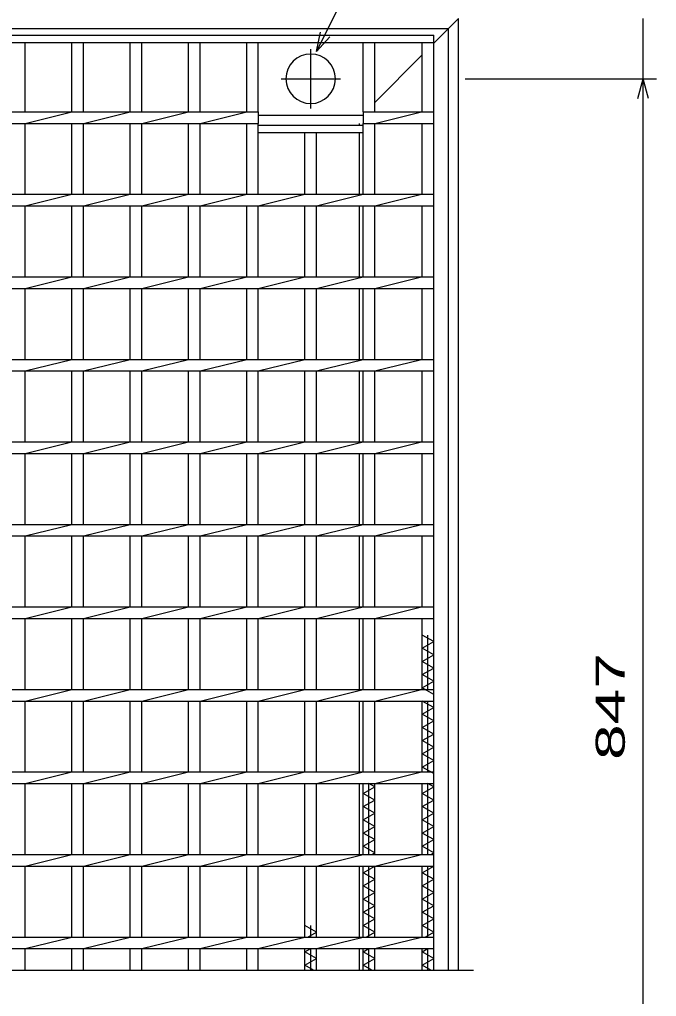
# Model space of a CAD drawing. Units: millimetres, scale not verified. Extents: x -1456 to 1385, y -1026 to 843.
# Drawn here: x -486 to -100, y -64 to 528 of the extents above; entities that cross this region are included whole.
import ezdxf
from ezdxf.enums import TextEntityAlignment as Align

# ---------------------------------------------------------------- set-up
doc = ezdxf.new("R2010")
doc.units = ezdxf.units.MM
doc.header["$LTSCALE"] = 8
doc.linetypes.add('CHAIN', pattern=[18.5, 12, -1.5, 3.5, -1.5])
doc.linetypes.add('DASHED', pattern=[7.5, 6, -1.5])
for name, color, linetype, lineweight in [('16', 3, 'Continuous', 25), ('19', 6, 'Continuous', 25), ('22', 4, 'Continuous', 25)]:
    doc.layers.add(name, color=color, linetype=linetype, lineweight=lineweight)
doc.styles.add('ベクトル', font='')
doc.styles.get('ベクトル').set_extended_font_data('ベクトル')

msp = doc.modelspace()

# ---------------------------------------------------------------- linework, layer by layer
at = {"layer": '16'}
for p, q in [((-1125, 518.5), (-235, 518.5)), ((-235, 514), (-235, 518.5)), ((-1125, 514), (-235, 514)), ((-489.6, 514), (-482.6, 514)), ((-482.6, 472), (-482.6, 514)), ((-454.3, 472), (-454.3, 514)), ((-454.3, 514), (-447.3, 514)), ((-447.3, 472), (-447.3, 514)), ((-419, 472), (-419, 514)), ((-419, 514), (-412, 514)), ((-412, 472), (-412, 514)), ((-383.7, 472), (-383.7, 514)), ((-383.7, 514), (-376.7, 514)), ((-376.7, 472), (-376.7, 514)), ((-348.4, 472), (-348.4, 514)), ((-348.4, 514), (-341.4, 514)), ((-341.4, 472), (-341.4, 514)), ((-313.1, 514), (-306.1, 514)), ((-277.8, 472), (-277.8, 514)), ((-277.8, 514), (-270.8, 514)), ((-270.8, 472), (-270.8, 514)), ((-242, 472), (-242, 514)), ((-242, 514), (-235, 514)), ((-235, -48), (-235, 514)), ((-1019.1, 472), (-341.4, 472)), ((-482.6, 465), (-454.3, 472)), ((-447.3, 465), (-419, 472)), ((-412, 465), (-383.7, 472)), ((-376.7, 465), (-348.4, 472)), ((-341.4, 472), (-341.4, 465)), ((-341.4, 470), (-277.8, 470)), ((-277.8, 472), (-235, 472)), ((-277.8, 472), (-277.8, 465)), ((-270.8, 465), (-242.5, 472)), ((-235, 465), (-235, 472)), ((-1019.1, 465), (-341.4, 465)), ((-482.6, 422), (-482.6, 465)), ((-454.3, 422), (-454.3, 465)), ((-447.3, 422), (-447.3, 465)), ((-419, 422), (-419, 465)), ((-412, 422), (-412, 465)), ((-383.7, 422), (-383.7, 465)), ((-376.7, 422), (-376.7, 465)), ((-348.4, 422), (-348.4, 465)), ((-341.4, 422), (-341.4, 465)), ((-341.4, 464), (-277.8, 464)), ((-341.4, 459.5), (-341.4, 464)), ((-277.8, 465), (-235, 465)), ((-277.8, 422), (-277.8, 465)), ((-277.8, 459.5), (-277.8, 464)), ((-270.8, 422), (-270.8, 465)), ((-242, 422), (-242, 465)), ((-341.4, 459.5), (-277.8, 459.5)), ((-313.1, 422), (-313.1, 459.5)), ((-306.1, 422), (-306.1, 459.5)), ((-1125, 422), (-235, 422)), ((-482.6, 415), (-454.3, 422)), ((-447.3, 415), (-419, 422)), ((-412, 415), (-383.7, 422)), ((-376.7, 415), (-348.4, 422)), ((-341.4, 415), (-313.1, 422)), ((-306.1, 415), (-277.8, 422)), ((-270.8, 415), (-242.5, 422)), ((-235, 415), (-235, 422)), ((-1125, 415), (-235, 415)), ((-482.6, 372), (-482.6, 415)), ((-454.3, 372), (-454.3, 415)), ((-447.3, 372), (-447.3, 415)), ((-419, 372), (-419, 415)), ((-412, 372), (-412, 415)), ((-383.7, 372), (-383.7, 415)), ((-376.7, 372), (-376.7, 415)), ((-348.4, 372), (-348.4, 415)), ((-341.4, 372), (-341.4, 415)), ((-313.1, 372), (-313.1, 415)), ((-306.1, 372), (-306.1, 415)), ((-277.8, 372), (-277.8, 415)), ((-270.8, 372), (-270.8, 415)), ((-242, 372), (-242, 415)), ((-1125, 372), (-235, 372)), ((-482.6, 365), (-454.3, 372)), ((-447.3, 365), (-419, 372)), ((-412, 365), (-383.7, 372)), ((-376.7, 365), (-348.4, 372)), ((-341.4, 365), (-313.1, 372)), ((-306.1, 365), (-277.8, 372)), ((-270.8, 365), (-242.5, 372)), ((-235, 365), (-235, 372)), ((-1125, 365), (-235, 365)), ((-482.6, 322), (-482.6, 365)), ((-454.3, 322), (-454.3, 365)), ((-447.3, 322), (-447.3, 365)), ((-419, 322), (-419, 365)), ((-412, 322), (-412, 365)), ((-383.7, 322), (-383.7, 365)), ((-376.7, 322), (-376.7, 365)), ((-348.4, 322), (-348.4, 365)), ((-341.4, 322), (-341.4, 365)), ((-313.1, 322), (-313.1, 365)), ((-306.1, 322), (-306.1, 365)), ((-277.8, 322), (-277.8, 365)), ((-270.8, 322), (-270.8, 365)), ((-242, 322), (-242, 365)), ((-1125, 322), (-235, 322)), ((-482.6, 315), (-454.3, 322)), ((-447.3, 315), (-419, 322)), ((-412, 315), (-383.7, 322)), ((-376.7, 315), (-348.4, 322)), ((-341.4, 315), (-313.1, 322)), ((-306.1, 315), (-277.8, 322)), ((-270.8, 315), (-242.5, 322)), ((-235, 315), (-235, 322)), ((-1125, 315), (-235, 315)), ((-482.6, 272), (-482.6, 315)), ((-454.3, 272), (-454.3, 315)), ((-447.3, 272), (-447.3, 315)), ((-419, 272), (-419, 315)), ((-412, 272), (-412, 315)), ((-383.7, 272), (-383.7, 315)), ((-376.7, 272), (-376.7, 315)), ((-348.4, 272), (-348.4, 315)), ((-341.4, 272), (-341.4, 315)), ((-313.1, 272), (-313.1, 315)), ((-306.1, 272), (-306.1, 315)), ((-277.8, 272), (-277.8, 315)), ((-270.8, 272), (-270.8, 315)), ((-242, 272), (-242, 315)), ((-1125, 272), (-235, 272)), ((-482.6, 265), (-454.3, 272)), ((-447.3, 265), (-419, 272)), ((-412, 265), (-383.7, 272)), ((-376.7, 265), (-348.4, 272)), ((-341.4, 265), (-313.1, 272)), ((-306.1, 265), (-277.8, 272)), ((-270.8, 265), (-242.5, 272)), ((-235, 265), (-235, 272)), ((-1125, 265), (-235, 265)), ((-482.6, 222), (-482.6, 265)), ((-454.3, 222), (-454.3, 265)), ((-447.3, 222), (-447.3, 265)), ((-419, 222), (-419, 265)), ((-412, 222), (-412, 265)), ((-383.7, 222), (-383.7, 265)), ((-376.7, 222), (-376.7, 265)), ((-348.4, 222), (-348.4, 265)), ((-341.4, 222), (-341.4, 265)), ((-313.1, 222), (-313.1, 265)), ((-306.1, 222), (-306.1, 265)), ((-277.8, 222), (-277.8, 265)), ((-270.8, 222), (-270.8, 265)), ((-242, 222), (-242, 265)), ((-1125, 222), (-235, 222)), ((-482.6, 215), (-454.3, 222)), ((-447.3, 215), (-419, 222)), ((-412, 215), (-383.7, 222)), ((-376.7, 215), (-348.4, 222)), ((-341.4, 215), (-313.1, 222)), ((-306.1, 215), (-277.8, 222)), ((-270.8, 215), (-242.5, 222)), ((-235, 215), (-235, 222)), ((-1125, 215), (-235, 215)), ((-482.6, 172), (-482.6, 215)), ((-454.3, 172), (-454.3, 215)), ((-447.3, 172), (-447.3, 215)), ((-419, 172), (-419, 215)), ((-412, 172), (-412, 215)), ((-383.7, 172), (-383.7, 215)), ((-376.7, 172), (-376.7, 215)), ((-348.4, 172), (-348.4, 215)), ((-341.4, 172), (-341.4, 215)), ((-313.1, 172), (-313.1, 215)), ((-306.1, 172), (-306.1, 215)), ((-277.8, 172), (-277.8, 215)), ((-270.8, 172), (-270.8, 215)), ((-242, 172), (-242, 215)), ((-1125, 172), (-235, 172)), ((-482.6, 165), (-454.3, 172)), ((-447.3, 165), (-419, 172)), ((-412, 165), (-383.7, 172)), ((-376.7, 165), (-348.4, 172)), ((-341.4, 165), (-313.1, 172)), ((-306.1, 165), (-277.8, 172)), ((-270.8, 165), (-242.5, 172)), ((-235, 165), (-235, 172)), ((-1125, 165), (-235, 165)), ((-482.6, 122), (-482.6, 165)), ((-454.3, 122), (-454.3, 165)), ((-447.3, 122), (-447.3, 165)), ((-419, 122), (-419, 165)), ((-412, 122), (-412, 165)), ((-383.7, 122), (-383.7, 165)), ((-376.7, 122), (-376.7, 165)), ((-348.4, 122), (-348.4, 165)), ((-341.4, 122), (-341.4, 165)), ((-313.1, 122), (-313.1, 165)), ((-306.1, 122), (-306.1, 165)), ((-277.8, 122), (-277.8, 165)), ((-270.8, 122), (-270.8, 165)), ((-242, 122), (-242, 165)), ((-235, 151), (-242, 155)), ((-238.5, 122), (-238.5, 155)), ((-242, 147), (-235, 151)), ((-235, 143), (-242, 147)), ((-242, 139), (-235, 143)), ((-235, 135), (-242, 139)), ((-242, 131), (-235, 135)), ((-235, 127), (-242, 131)), ((-242, 123), (-235, 127)), ((-1125, 122), (-235, 122)), ((-482.6, 115), (-454.3, 122)), ((-447.3, 115), (-419, 122)), ((-412, 115), (-383.7, 122)), ((-376.7, 115), (-348.4, 122)), ((-341.4, 115), (-313.1, 122)), ((-306.1, 115), (-277.8, 122)), ((-270.8, 115), (-242.5, 122)), ((-235, 119), (-242, 123)), ((-235, 115), (-235, 122)), ((-1125, 115), (-235, 115)), ((-482.6, 72), (-482.6, 115)), ((-454.3, 72), (-454.3, 115)), ((-447.3, 72), (-447.3, 115)), ((-419, 72), (-419, 115)), ((-412, 72), (-412, 115)), ((-383.7, 72), (-383.7, 115)), ((-376.7, 72), (-376.7, 115)), ((-348.4, 72), (-348.4, 115)), ((-341.4, 72), (-341.4, 115)), ((-313.1, 72), (-313.1, 115)), ((-306.1, 72), (-306.1, 115)), ((-277.8, 72), (-277.8, 115)), ((-270.8, 72), (-270.8, 115)), ((-242, 72), (-242, 115)), ((-235, 111), (-242, 115)), ((-238.5, 72), (-238.5, 115)), ((-242, 107), (-235, 111)), ((-235, 103), (-242, 107)), ((-242, 99), (-235, 103)), ((-235, 95), (-242, 99)), ((-242, 91), (-235, 95)), ((-235, 87), (-242, 91)), ((-242, 83), (-235, 87)), ((-235, 79), (-242, 83)), ((-242, 75), (-235, 79)), ((-1125, 72), (-235, 72)), ((-482.6, 65), (-454.3, 72)), ((-447.3, 65), (-419, 72)), ((-412, 65), (-383.7, 72)), ((-376.7, 65), (-348.4, 72)), ((-341.4, 65), (-313.1, 72)), ((-306.1, 65), (-277.8, 72)), ((-270.8, 65), (-242.5, 72)), ((-235, 71), (-242, 75)), ((-235, 65), (-235, 72)), ((-1125, 65), (-235, 65)), ((-482.6, 22), (-482.6, 65)), ((-454.3, 22), (-454.3, 65)), ((-447.3, 22), (-447.3, 65)), ((-419, 22), (-419, 65)), ((-412, 22), (-412, 65)), ((-383.7, 22), (-383.7, 65)), ((-376.7, 22), (-376.7, 65)), ((-348.4, 22), (-348.4, 65)), ((-341.4, 22), (-341.4, 65)), ((-313.1, 22), (-313.1, 65)), ((-306.1, 22), (-306.1, 65)), ((-277.8, 22), (-277.8, 65)), ((-277.8, 59), (-270.8, 63)), ((-274.3, 22), (-274.3, 65)), ((-270.8, 63), (-274.3, 65)), ((-270.8, 22), (-270.8, 65)), ((-242, 22), (-242, 65)), ((-242, 59), (-235, 63)), ((-238.5, 22), (-238.5, 65)), ((-235, 63), (-238.5, 65)), ((-270.8, 55), (-277.8, 59)), ((-277.8, 51), (-270.8, 55)), ((-235, 55), (-242, 59)), ((-242, 51), (-235, 55)), ((-270.8, 47), (-277.8, 51)), ((-235, 47), (-242, 51)), ((-277.8, 43), (-270.8, 47)), ((-270.8, 39), (-277.8, 43)), ((-242, 43), (-235, 47)), ((-235, 39), (-242, 43)), ((-277.8, 35), (-270.8, 39)), ((-242, 35), (-235, 39)), ((-270.8, 31), (-277.8, 35)), ((-277.8, 27), (-270.8, 31)), ((-235, 31), (-242, 35)), ((-242, 27), (-235, 31)), ((-270.8, 23), (-277.8, 27)), ((-235, 23), (-242, 27)), ((-1125, 22), (-235, 22)), ((-482.6, 15), (-454.3, 22)), ((-447.3, 15), (-419, 22)), ((-412, 15), (-383.7, 22)), ((-376.7, 15), (-348.4, 22)), ((-341.4, 15), (-313.1, 22)), ((-306.1, 15), (-277.8, 22)), ((-272.55, 22), (-270.8, 23)), ((-270.8, 15), (-242.5, 22)), ((-236.75, 22), (-235, 23)), ((-235, 15), (-235, 22)), ((-1125, 15), (-235, 15)), ((-482.6, -28), (-482.6, 15)), ((-454.3, -28), (-454.3, 15)), ((-447.3, -28), (-447.3, 15)), ((-419, -28), (-419, 15)), ((-412, -28), (-412, 15)), ((-383.7, -28), (-383.7, 15)), ((-376.7, -28), (-376.7, 15)), ((-348.4, -28), (-348.4, 15)), ((-341.4, -28), (-341.4, 15)), ((-313.1, -28), (-313.1, 15)), ((-306.1, -28), (-306.1, 15)), ((-277.8, -28), (-277.8, 15)), ((-277.8, 11), (-270.8, 15)), ((-274.3, -28), (-274.3, 15)), ((-270.8, -28), (-270.8, 15)), ((-242, -28), (-242, 15)), ((-242, 11), (-235, 15)), ((-238.5, -28), (-238.5, 15)), ((-270.8, 7), (-277.8, 11)), ((-277.8, 3), (-270.8, 7)), ((-235, 7), (-242, 11)), ((-242, 3), (-235, 7)), ((-270.8, -1), (-277.8, 3)), ((-235, -1), (-242, 3)), ((-277.8, -5), (-270.8, -1)), ((-270.8, -9), (-277.8, -5)), ((-242, -5), (-235, -1)), ((-235, -9), (-242, -5)), ((-277.8, -13), (-270.8, -9)), ((-242, -13), (-235, -9)), ((-270.8, -17), (-277.8, -13)), ((-277.8, -21), (-270.8, -17)), ((-235, -17), (-242, -13)), ((-242, -21), (-235, -17)), ((-306.1, -25), (-313.1, -21)), ((-309.6, -28), (-309.6, -21)), ((-270.8, -25), (-277.8, -21)), ((-235, -25), (-242, -21)), ((-1125, -28), (-235, -28)), ((-482.6, -35), (-454.3, -28)), ((-447.3, -35), (-419, -28)), ((-412, -35), (-383.7, -28)), ((-376.7, -35), (-348.4, -28)), ((-341.4, -35), (-313.1, -28)), ((-311.35, -28), (-306.1, -25)), ((-306.1, -35), (-277.8, -28)), ((-276.05, -28), (-270.8, -25)), ((-270.8, -35), (-242.5, -28)), ((-240.25, -28), (-235, -25)), ((-235, -35), (-235, -28)), ((-1125, -35), (-235, -35)), ((-482.6, -48), (-482.6, -35)), ((-454.3, -48), (-454.3, -35)), ((-447.3, -48), (-447.3, -35)), ((-419, -48), (-419, -35)), ((-412, -48), (-412, -35)), ((-383.7, -48), (-383.7, -35)), ((-376.7, -48), (-376.7, -35)), ((-348.4, -48), (-348.4, -35)), ((-341.4, -48), (-341.4, -35)), ((-313.1, -48), (-313.1, -35)), ((-313.1, -37), (-309.6, -35)), ((-309.6, -48), (-309.6, -35)), ((-306.1, -48), (-306.1, -35)), ((-277.8, -48), (-277.8, -35)), ((-277.8, -37), (-274.3, -35)), ((-274.3, -48), (-274.3, -35)), ((-270.8, -48), (-270.8, -35)), ((-242, -48), (-242, -35)), ((-242, -37), (-238.5, -35)), ((-238.5, -48), (-238.5, -35)), ((-306.1, -41), (-313.1, -37)), ((-313.1, -45), (-306.1, -41)), ((-270.8, -41), (-277.8, -37)), ((-277.8, -45), (-270.8, -41)), ((-235, -41), (-242, -37)), ((-242, -45), (-235, -41)), ((-307.85, -48), (-313.1, -45)), ((-272.55, -48), (-277.8, -45)), ((-236.75, -48), (-242, -45)), ((-1149, -48), (-211, -48))]:
    msp.add_line(p, q, dxfattribs=at)
at = {"layer": '16', "linetype": 'CHAIN'}
for p, q in [((-309.6, 474), (-309.6, 510)), ((-327.6, 492), (-291.6, 492))]:
    msp.add_line(p, q, dxfattribs=at)
at = {"layer": '16'}
for start, end in [(90, 270), (270, 90)]:
    msp.add_arc((-309.6, 492), 15, start, end, dxfattribs=at)
at = {"layer": '19', "linetype": 'DASHED'}
for p, q in [((-235, 513.5), (-220, 528.5)), ((-270.8, 477.7), (-242, 506.5)), ((-280, 464), (-280, 465))]:
    msp.add_line(p, q, dxfattribs=at)
at = {"layer": '19'}
for p, q in [((-220, -48), (-220, 528.5)), ((-1134, 522.5), (-226, 522.5)), ((-226, -48), (-226, 522.5)), ((-280, 422), (-280, 459.5)), ((-280, 372), (-280, 415)), ((-280, 322), (-280, 365)), ((-280, 272), (-280, 315)), ((-280, 222), (-280, 265)), ((-280, 172), (-280, 215)), ((-280, 122), (-280, 165)), ((-280, 72), (-280, 115)), ((-280, 22), (-280, 65)), ((-280, -28), (-280, 15)), ((-280, -48), (-280, -35))]:
    msp.add_line(p, q, dxfattribs=at)
at = {"layer": '22'}
for p, q in [((-306.1, 508.6), (-242.1, 636.6)), ((-108, 492), (-108, 528.5)), ((-306.1, 508.6), (-303.7, 520.28)), ((-306.1, 508.6), (-298.1, 517.4)), ((-216, 492), (-100, 492)), ((-111.2, 480), (-108, 492)), ((-104.8, 480), (-108, 492)), ((-108, -255), (-108, 492))]:
    msp.add_line(p, q, dxfattribs=at)

# ---------------------------------------------------------------- texts
at = {"layer": '22', "color": 2, "style": 'ベクトル', "width": 1.65}
msp.add_text(' 847 ', height=17.6, rotation=90, dxfattribs=at).set_placement((-128, 68.5), align=Align.MIDDLE_LEFT)

doc.saveas('drawing.dxf')
